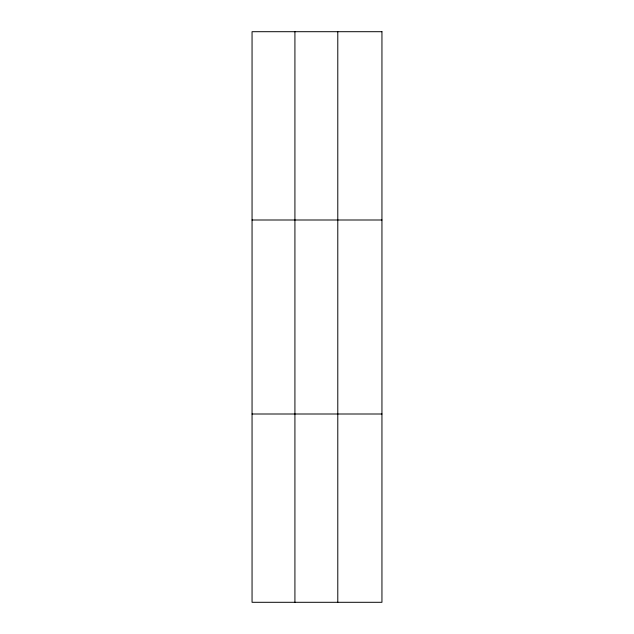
<?xml version="1.0" encoding="UTF-8"?>
<svg xmlns="http://www.w3.org/2000/svg" width="634" height="634" viewBox="0 0 634 634"><rect width="100%" height="100%" fill="white"/><g stroke="black" fill="none" stroke-linecap="round" stroke-linejoin="round"><path stroke-width="0.95" d="M294.921 31.7L294.921 602.3M337.787 31.7L337.787 602.3M252.055 219.998L381.945 219.998M252.055 414.002L381.945 414.002M381.945 31.7L381.945 602.3L252.055 602.3L252.055 31.7L381.945 31.7"/></g></svg>
